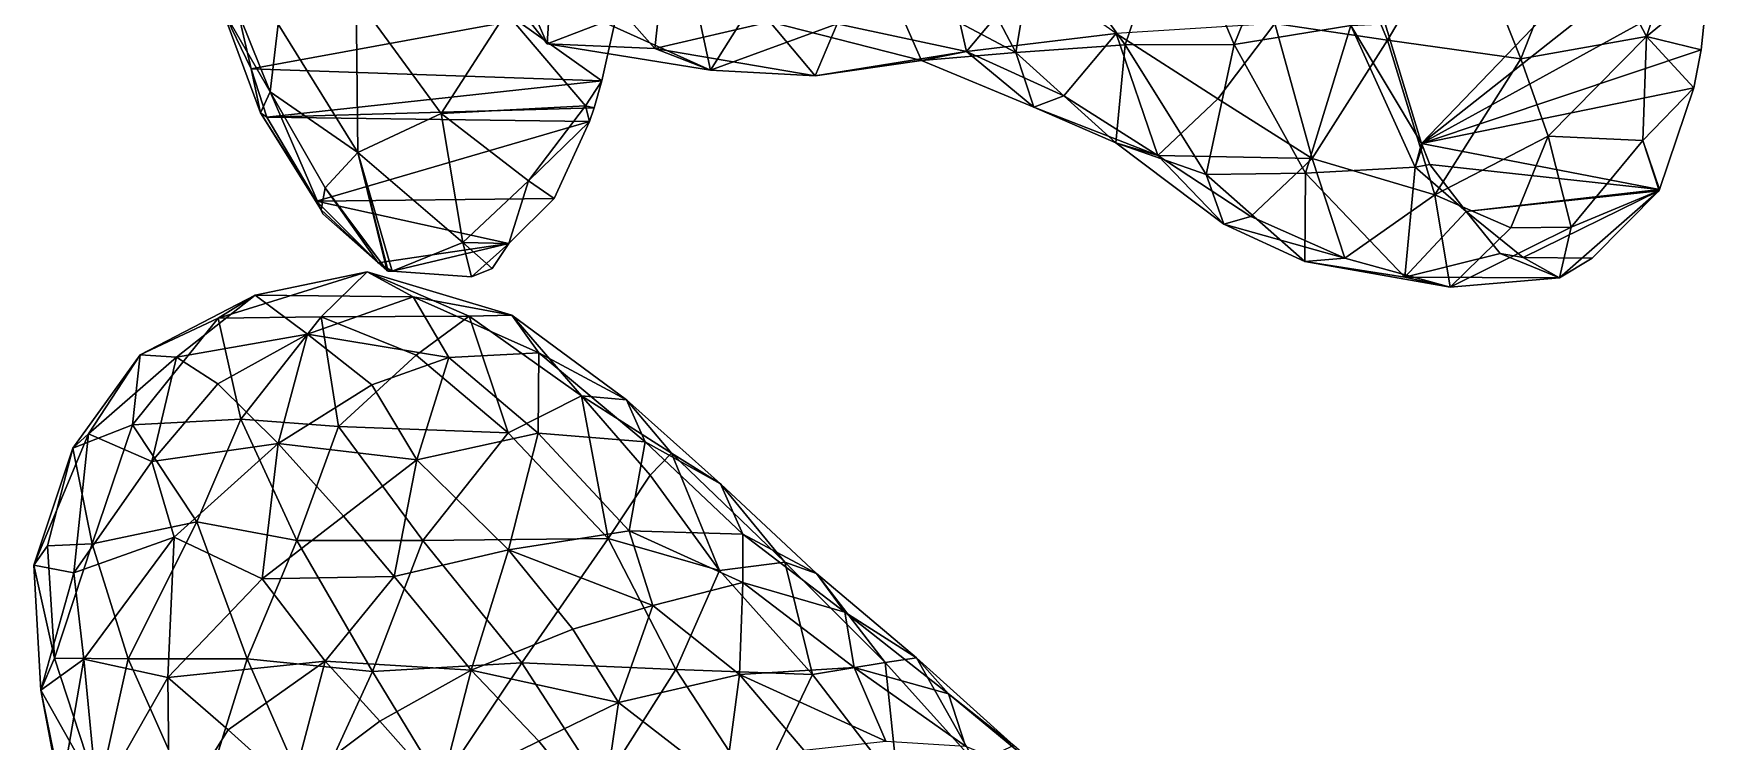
# Model space of a CAD drawing. Extents: x 373697 to 374058, y 6959904 to 6960301.
# Drawn here: x 373983 to 374044.2, y 6959988.3 to 6960013.9 of the extents above; entities that cross this region are included whole.
import ezdxf

# ---------------------------------------------------------------- set-up
doc = ezdxf.new("R2010")
doc.units = 0
doc.layers.add('Bht_Fk', color=7, linetype='CONTINUOUS')

msp = doc.modelspace()

# ---------------------------------------------------------------- linework, layer by layer
at = {"layer": 'Bht_Fk'}
for points in [[(374033.352, 6960009.966, 231.517), (374032.032, 6960014.307, 231.517), (374044.154, 6960021.195, 231.517)], [(374044.005, 6960018.376, 231.517), (374033.352, 6960009.966, 231.517), (374044.154, 6960021.195, 231.517)], [(374022.595, 6960013.544, 224.893), (374019.405, 6960017.979, 224.116), (374024.357, 6960018.726, 227.173)], [(374026.553, 6960013.555, 227.717), (374022.595, 6960013.544, 224.893), (374024.357, 6960018.726, 227.173)], [(374024.357, 6960018.726, 227.173), (374028.504, 6960018.388, 229.735), (374026.553, 6960013.555, 227.717)], [(374029.943, 6960018.9, 222.056), (374028.023, 6960014.317, 221.682), (374032.107, 6960013.716, 223.673)], [(374029.943, 6960018.9, 222.056), (374032.107, 6960013.716, 223.673), (374034.845, 6960018.305, 224.803)], [(374003.668, 6960014.37, 211.034), (374007.545, 6960012.619, 213.503), (374006.341, 6960018.19, 211.46)], [(374007.545, 6960012.619, 213.503), (374009.614, 6960015.915, 213.39), (374006.341, 6960018.19, 211.46)], [(374012.139, 6960014.3, 215.158), (374016.837, 6960013.301, 217.883), (374015.73, 6960018.124, 215.975)], [(374016.837, 6960013.301, 217.883), (374019.195, 6960016.122, 217.909), (374015.73, 6960018.124, 215.975)], [(374026.553, 6960013.555, 227.717), (374028.504, 6960018.388, 229.735), (374030.784, 6960014.249, 230.705)], [(374034.845, 6960018.305, 224.803), (374032.107, 6960013.716, 223.673), (374036.948, 6960013.028, 226.56)], [(374043.735, 6960015.681, 231.517), (374033.352, 6960009.966, 231.517), (374044.005, 6960018.376, 231.517)], [(374034.845, 6960018.305, 224.803), (374036.948, 6960013.028, 226.56), (374039.098, 6960018.481, 227.633)], [(374036.948, 6960013.028, 226.56), (374041.511, 6960013.841, 229.713), (374039.098, 6960018.481, 227.633)], [(374039.098, 6960018.481, 227.633), (374041.511, 6960013.841, 229.713), (374043.058, 6960018.435, 230.665)], [(374043.058, 6960018.435, 230.665), (374041.511, 6960013.841, 229.713), (374043.735, 6960015.681, 231.517)], [(374001.611, 6960013.574, 211.895), (373998.391, 6960017.698, 211.077), (374001.869, 6960017.548, 214.142)], [(374001.611, 6960013.574, 211.895), (373999.829, 6960017.667, 209.48), (373998.391, 6960017.698, 211.077)], [(374003.668, 6960014.37, 211.034), (373999.829, 6960017.667, 209.48), (374001.611, 6960013.574, 211.895)], [(374005.516, 6960013.403, 214.71), (374001.611, 6960013.574, 211.895), (374001.869, 6960017.548, 214.142)], [(374006.021, 6960017.958, 216.903), (374005.516, 6960013.403, 214.71), (374001.869, 6960017.548, 214.142)], [(374006.021, 6960017.958, 216.903), (374009.693, 6960014.378, 217.402), (374005.516, 6960013.403, 214.71)], [(374018.622, 6960013.259, 221.852), (374016.914, 6960016.506, 222.222), (374019.405, 6960017.979, 224.116)], [(374022.595, 6960013.544, 224.893), (374018.622, 6960013.259, 221.852), (374019.405, 6960017.979, 224.116)], [(374013.994, 6960015.736, 220.302), (374016.914, 6960016.506, 222.222), (374018.622, 6960013.259, 221.852)], [(374012.139, 6960014.3, 215.158), (374009.614, 6960015.915, 213.39), (374007.545, 6960012.619, 213.503)], [(374015.2, 6960012.974, 219.261), (374009.693, 6960014.378, 217.402), (374013.994, 6960015.736, 220.302)], [(374018.622, 6960013.259, 221.852), (374015.2, 6960012.974, 219.261), (374013.994, 6960015.736, 220.302)], [(374022.27, 6960013.947, 219.574), (374019.195, 6960016.122, 217.909), (374016.837, 6960013.301, 217.883)], [(374043.496, 6960013.364, 231.517), (374033.352, 6960009.966, 231.517), (374043.735, 6960015.681, 231.517)], [(374043.496, 6960013.364, 231.517), (374043.735, 6960015.681, 231.517), (374041.511, 6960013.841, 229.713)], [(373991.559, 6960011.837, 229.602), (373990.106, 6960015.447, 228.961), (373989.796, 6960014.897, 230.303)], [(373989.796, 6960014.897, 230.303), (373990.278, 6960015.238, 231.517), (373990.873, 6960012.669, 231.517)], [(373991.559, 6960011.837, 229.602), (373991.854, 6960014.287, 228.635), (373990.106, 6960015.447, 228.961)], [(374004.233, 6960015.117, 231.517), (373990.873, 6960012.669, 231.517), (373990.278, 6960015.238, 231.517)], [(373990.873, 6960012.669, 231.517), (374004.233, 6960015.117, 231.517), (374003.594, 6960012.231, 231.517)], [(373994.743, 6960009.642, 229.714), (373994.68, 6960015.273, 228.575), (373991.854, 6960014.287, 228.635)], [(373994.743, 6960009.642, 229.714), (373997.763, 6960011.057, 229.766), (373994.68, 6960015.273, 228.575)], [(373997.763, 6960011.057, 229.766), (374000.125, 6960014.704, 229.955), (373994.68, 6960015.273, 228.575)], [(374004.233, 6960015.117, 231.517), (374000.125, 6960014.704, 229.955), (374003.594, 6960012.231, 231.517)], [(373989.796, 6960014.897, 230.303), (373990.873, 6960012.669, 231.517), (373991.204, 6960011.077, 230.852)], [(373991.204, 6960011.077, 230.852), (373991.559, 6960011.837, 229.602), (373989.796, 6960014.897, 230.303)], [(374000.125, 6960014.704, 229.955), (373997.763, 6960011.057, 229.766), (374002.999, 6960011.335, 231.363)], [(374003.594, 6960012.231, 231.517), (374000.125, 6960014.704, 229.955), (374002.999, 6960011.335, 231.363)], [(374007.545, 6960012.619, 213.503), (374003.668, 6960014.37, 211.034), (374001.611, 6960013.574, 211.895)], [(374009.693, 6960014.378, 217.402), (374011.341, 6960012.412, 216.339), (374005.516, 6960013.403, 214.71)], [(374009.693, 6960014.378, 217.402), (374015.2, 6960012.974, 219.261), (374011.341, 6960012.412, 216.339)], [(373991.559, 6960011.837, 229.602), (373994.743, 6960009.642, 229.714), (373991.854, 6960014.287, 228.635)], [(374011.341, 6960012.412, 216.339), (374012.139, 6960014.3, 215.158), (374007.545, 6960012.619, 213.503)], [(374016.837, 6960013.301, 217.883), (374012.139, 6960014.3, 215.158), (374011.341, 6960012.412, 216.339)], [(374022.27, 6960013.947, 219.574), (374016.837, 6960013.301, 217.883), (374020.363, 6960011.693, 219.797)], [(374022.27, 6960013.947, 219.574), (374020.363, 6960011.693, 219.797), (374023.782, 6960009.528, 221.566)], [(374022.27, 6960013.947, 219.574), (374025.952, 6960011.578, 221.378), (374028.023, 6960014.317, 221.682)], [(374025.952, 6960011.578, 221.378), (374022.27, 6960013.947, 219.574), (374023.782, 6960009.528, 221.566)], [(374028.023, 6960014.317, 221.682), (374025.952, 6960011.578, 221.378), (374029.377, 6960009.422, 223.164)], [(374030.784, 6960014.249, 230.705), (374029.131, 6960008.888, 228.432), (374026.553, 6960013.555, 227.717)], [(374028.023, 6960014.317, 221.682), (374029.377, 6960009.422, 223.164), (374032.107, 6960013.716, 223.673)], [(374033.117, 6960009.101, 231.198), (374029.131, 6960008.888, 228.432), (374030.784, 6960014.249, 230.705)], [(374032.107, 6960013.716, 223.673), (374029.377, 6960009.422, 223.164), (374033.836, 6960008.103, 225.603)], [(374033.352, 6960009.966, 231.517), (374030.784, 6960014.249, 230.705), (374032.032, 6960014.307, 231.517)], [(374033.117, 6960009.101, 231.198), (374030.784, 6960014.249, 230.705), (374033.352, 6960009.966, 231.517)], [(374032.107, 6960013.716, 223.673), (374033.836, 6960008.103, 225.603), (374036.948, 6960013.028, 226.56)], [(374037.949, 6960010.231, 227.613), (374041.511, 6960013.841, 229.713), (374036.948, 6960013.028, 226.56)], [(374037.949, 6960010.231, 227.613), (374041.384, 6960010.067, 230.241), (374041.511, 6960013.841, 229.713)], [(374043.228, 6960011.984, 231.517), (374041.511, 6960013.841, 229.713), (374041.384, 6960010.067, 230.241)], [(374041.511, 6960013.841, 229.713), (374043.228, 6960011.984, 231.517), (374043.496, 6960013.364, 231.517)], [(374005.516, 6960013.403, 214.71), (374007.545, 6960012.619, 213.503), (374001.611, 6960013.574, 211.895)], [(374011.341, 6960012.412, 216.339), (374007.545, 6960012.619, 213.503), (374005.516, 6960013.403, 214.71)], [(374015.2, 6960012.974, 219.261), (374016.837, 6960013.301, 217.883), (374011.341, 6960012.412, 216.339)], [(374019.271, 6960011.282, 220.282), (374016.837, 6960013.301, 217.883), (374015.2, 6960012.974, 219.261)], [(374019.271, 6960011.282, 220.282), (374015.2, 6960012.974, 219.261), (374018.622, 6960013.259, 221.852)], [(374016.837, 6960013.301, 217.883), (374019.271, 6960011.282, 220.282), (374020.363, 6960011.693, 219.797)], [(374022.248, 6960009.983, 222.875), (374018.622, 6960013.259, 221.852), (374022.595, 6960013.544, 224.893)], [(374022.248, 6960009.983, 222.875), (374019.271, 6960011.282, 220.282), (374018.622, 6960013.259, 221.852)], [(374025.53, 6960008.844, 225.43), (374022.248, 6960009.983, 222.875), (374022.595, 6960013.544, 224.893)], [(374025.53, 6960008.844, 225.43), (374022.595, 6960013.544, 224.893), (374026.553, 6960013.555, 227.717)], [(374029.131, 6960008.888, 228.432), (374025.53, 6960008.844, 225.43), (374026.553, 6960013.555, 227.717)], [(374043.228, 6960011.984, 231.517), (374033.352, 6960009.966, 231.517), (374043.496, 6960013.364, 231.517)], [(374003.594, 6960012.231, 231.517), (373991.445, 6960010.922, 231.517), (373990.873, 6960012.669, 231.517)], [(373990.873, 6960012.669, 231.517), (373991.445, 6960010.922, 231.517), (373991.204, 6960011.077, 230.852)], [(374033.836, 6960008.103, 225.603), (374037.949, 6960010.231, 227.613), (374036.948, 6960013.028, 226.56)], [(373991.445, 6960010.922, 231.517), (374003.594, 6960012.231, 231.517), (374003.319, 6960011.254, 231.517)], [(374003.594, 6960012.231, 231.517), (374002.999, 6960011.335, 231.363), (374003.319, 6960011.254, 231.517)], [(374043.228, 6960011.984, 231.517), (374041.988, 6960008.295, 231.517), (374033.352, 6960009.966, 231.517)], [(374041.384, 6960010.067, 230.241), (374041.988, 6960008.295, 231.517), (374043.228, 6960011.984, 231.517)], [(373991.204, 6960011.077, 230.852), (373993.408, 6960007.551, 231.39), (373991.559, 6960011.837, 229.602)], [(373993.408, 6960007.551, 231.39), (373993.559, 6960008.349, 230.46), (373991.559, 6960011.837, 229.602)], [(373994.743, 6960009.642, 229.714), (373991.559, 6960011.837, 229.602), (373993.559, 6960008.349, 230.46)], [(374000.936, 6960008.611, 231.062), (374002.999, 6960011.335, 231.363), (373997.763, 6960011.057, 229.766)], [(374003.15, 6960010.76, 231.517), (374002.999, 6960011.335, 231.363), (374000.936, 6960008.611, 231.062)], [(374002.999, 6960011.335, 231.363), (374003.15, 6960010.76, 231.517), (374003.319, 6960011.254, 231.517)], [(374023.782, 6960009.528, 221.566), (374020.363, 6960011.693, 219.797), (374019.271, 6960011.282, 220.282)], [(374023.782, 6960009.528, 221.566), (374019.271, 6960011.282, 220.282), (374022.248, 6960009.983, 222.875)], [(374025.952, 6960011.578, 221.378), (374023.782, 6960009.528, 221.566), (374029.377, 6960009.422, 223.164)], [(373991.204, 6960011.077, 230.852), (373991.445, 6960010.922, 231.517), (373993.244, 6960007.877, 231.517)], [(373993.244, 6960007.877, 231.517), (373993.408, 6960007.551, 231.39), (373991.204, 6960011.077, 230.852)], [(373991.445, 6960010.922, 231.517), (374003.319, 6960011.254, 231.517), (374003.15, 6960010.76, 231.517)], [(374003.15, 6960010.76, 231.517), (373993.244, 6960007.877, 231.517), (373991.445, 6960010.922, 231.517)], [(373993.244, 6960007.877, 231.517), (374003.15, 6960010.76, 231.517), (374001.867, 6960007.965, 231.517)], [(373998.554, 6960006.367, 231.027), (373997.763, 6960011.057, 229.766), (373994.743, 6960009.642, 229.714)], [(374000.936, 6960008.611, 231.062), (373997.763, 6960011.057, 229.766), (373998.554, 6960006.367, 231.027)], [(374003.15, 6960010.76, 231.517), (374000.936, 6960008.611, 231.062), (374001.867, 6960007.965, 231.517)], [(374036.594, 6960006.904, 227.575), (374037.949, 6960010.231, 227.613), (374033.836, 6960008.103, 225.603)], [(374036.594, 6960006.904, 227.575), (374038.783, 6960006.93, 229.141), (374037.949, 6960010.231, 227.613)], [(374038.783, 6960006.93, 229.141), (374041.384, 6960010.067, 230.241), (374037.949, 6960010.231, 227.613)], [(374041.968, 6960008.252, 231.51), (374041.384, 6960010.067, 230.241), (374038.783, 6960006.93, 229.141)], [(374041.988, 6960008.295, 231.517), (374041.384, 6960010.067, 230.241), (374041.968, 6960008.252, 231.51)], [(373994.743, 6960009.642, 229.714), (373993.559, 6960008.349, 230.46), (373995.81, 6960005.345, 231.517)], [(373994.743, 6960009.642, 229.714), (373995.81, 6960005.345, 231.517), (373995.846, 6960005.334, 231.517)], [(373995.986, 6960005.328, 231.517), (373994.743, 6960009.642, 229.714), (373995.846, 6960005.334, 231.517)], [(373995.986, 6960005.328, 231.517), (373998.554, 6960006.367, 231.027), (373994.743, 6960009.642, 229.714)], [(374026.17, 6960007.032, 223.838), (374022.248, 6960009.983, 222.875), (374025.53, 6960008.844, 225.43)], [(374026.17, 6960007.032, 223.838), (374023.782, 6960009.528, 221.566), (374022.248, 6960009.983, 222.875)], [(374023.782, 6960009.528, 221.566), (374027.158, 6960007.31, 223.341), (374029.377, 6960009.422, 223.164)], [(374027.158, 6960007.31, 223.341), (374023.782, 6960009.528, 221.566), (374026.17, 6960007.032, 223.838)], [(374033.117, 6960009.101, 231.198), (374033.352, 6960009.966, 231.517), (374033.379, 6960009.878, 231.517)], [(374033.117, 6960009.101, 231.198), (374033.379, 6960009.878, 231.517), (374033.65, 6960009.206, 231.517)], [(374041.988, 6960008.295, 231.517), (374033.65, 6960009.206, 231.517), (374033.352, 6960009.966, 231.517)], [(374033.65, 6960009.206, 231.517), (374033.379, 6960009.878, 231.517), (374033.352, 6960009.966, 231.517)], [(374029.131, 6960008.888, 228.432), (374029.111, 6960005.679, 226.341), (374025.53, 6960008.844, 225.43)], [(374029.111, 6960005.679, 226.341), (374026.17, 6960007.032, 223.838), (374025.53, 6960008.844, 225.43)], [(374029.377, 6960009.422, 223.164), (374027.158, 6960007.31, 223.341), (374030.561, 6960005.798, 225.143)], [(374032.737, 6960005.118, 229.044), (374029.111, 6960005.679, 226.341), (374029.131, 6960008.888, 228.432)], [(374033.117, 6960009.101, 231.198), (374032.737, 6960005.118, 229.044), (374029.131, 6960008.888, 228.432)], [(374033.836, 6960008.103, 225.603), (374029.377, 6960009.422, 223.164), (374030.561, 6960005.798, 225.143)], [(374032.737, 6960005.118, 229.044), (374033.117, 6960009.101, 231.198), (374034.964, 6960007.493, 231.517)], [(374033.117, 6960009.101, 231.198), (374033.65, 6960009.206, 231.517), (374034.964, 6960007.493, 231.517)], [(374033.65, 6960009.206, 231.517), (374041.988, 6960008.295, 231.517), (374034.964, 6960007.493, 231.517)], [(373993.559, 6960008.349, 230.46), (373993.408, 6960007.551, 231.39), (373995.474, 6960005.636, 231.517)], [(373995.81, 6960005.345, 231.517), (373993.559, 6960008.349, 230.46), (373995.474, 6960005.636, 231.517)], [(374000.936, 6960008.611, 231.062), (373998.554, 6960006.367, 231.027), (374000.222, 6960006.334, 231.517)], [(374000.936, 6960008.611, 231.062), (374000.222, 6960006.334, 231.517), (374001.867, 6960007.965, 231.517)], [(374041.988, 6960008.295, 231.517), (374041.965, 6960008.246, 231.517), (374034.964, 6960007.493, 231.517)], [(374041.965, 6960008.246, 231.517), (374037.03, 6960005.83, 231.517), (374034.964, 6960007.493, 231.517)], [(374041.965, 6960008.246, 231.517), (374039.543, 6960005.802, 231.517), (374037.03, 6960005.83, 231.517)], [(374039.543, 6960005.802, 231.517), (374041.968, 6960008.252, 231.51), (374038.36, 6960005.085, 230.66)], [(374038.783, 6960006.93, 229.141), (374038.36, 6960005.085, 230.66), (374041.968, 6960008.252, 231.51)], [(374039.543, 6960005.802, 231.517), (374041.965, 6960008.246, 231.517), (374041.968, 6960008.252, 231.51)], [(374041.974, 6960008.257, 231.517), (374041.965, 6960008.246, 231.517), (374041.988, 6960008.295, 231.517)], [(374041.974, 6960008.257, 231.517), (374041.968, 6960008.252, 231.51), (374041.965, 6960008.246, 231.517)], [(374041.974, 6960008.257, 231.517), (374041.988, 6960008.295, 231.517), (374041.968, 6960008.252, 231.51)], [(374000.222, 6960006.334, 231.517), (373993.244, 6960007.877, 231.517), (374001.867, 6960007.965, 231.517)], [(373995.474, 6960005.636, 231.517), (373993.476, 6960007.41, 231.517), (373993.244, 6960007.877, 231.517)], [(374000.222, 6960006.334, 231.517), (373995.474, 6960005.636, 231.517), (373993.244, 6960007.877, 231.517)], [(373993.476, 6960007.41, 231.517), (373993.408, 6960007.551, 231.39), (373993.244, 6960007.877, 231.517)], [(374034.392, 6960004.756, 227.683), (374033.836, 6960008.103, 225.603), (374030.561, 6960005.798, 225.143)], [(374033.836, 6960008.103, 225.603), (374034.392, 6960004.756, 227.683), (374036.594, 6960006.904, 227.575)], [(373995.474, 6960005.636, 231.517), (373993.408, 6960007.551, 231.39), (373993.476, 6960007.41, 231.517)], [(374027.158, 6960007.31, 223.341), (374026.17, 6960007.032, 223.838), (374030.561, 6960005.798, 225.143)], [(374026.17, 6960007.032, 223.838), (374029.111, 6960005.679, 226.341), (374030.561, 6960005.798, 225.143)], [(374036.199, 6960005.977, 231.517), (374032.737, 6960005.118, 229.044), (374034.964, 6960007.493, 231.517)], [(374037.03, 6960005.83, 231.517), (374036.199, 6960005.977, 231.517), (374034.964, 6960007.493, 231.517)], [(374034.392, 6960004.756, 227.683), (374038.36, 6960005.085, 230.66), (374038.783, 6960006.93, 229.141)], [(374034.392, 6960004.756, 227.683), (374038.783, 6960006.93, 229.141), (374036.594, 6960006.904, 227.575)], [(374000.222, 6960006.334, 231.517), (373995.986, 6960005.328, 231.517), (373995.474, 6960005.636, 231.517)], [(373998.554, 6960006.367, 231.027), (373995.986, 6960005.328, 231.517), (373998.866, 6960005.121, 231.517)], [(374000.222, 6960006.334, 231.517), (373998.866, 6960005.121, 231.517), (373995.986, 6960005.328, 231.517)], [(373998.554, 6960006.367, 231.027), (373998.866, 6960005.121, 231.517), (373999.615, 6960005.424, 231.517)], [(374000.222, 6960006.334, 231.517), (373998.554, 6960006.367, 231.027), (373999.615, 6960005.424, 231.517)], [(373998.866, 6960005.121, 231.517), (374000.222, 6960006.334, 231.517), (373999.615, 6960005.424, 231.517)], [(374029.111, 6960005.679, 226.341), (374034.392, 6960004.756, 227.683), (374030.561, 6960005.798, 225.143)], [(374038.36, 6960005.085, 230.66), (374032.737, 6960005.118, 229.044), (374036.199, 6960005.977, 231.517)], [(374037.03, 6960005.83, 231.517), (374038.36, 6960005.085, 230.66), (374036.199, 6960005.977, 231.517)], [(374038.36, 6960005.085, 230.66), (374037.03, 6960005.83, 231.517), (374039.543, 6960005.802, 231.517)], [(373995.086, 6960005.311, 199.635), (373989.678, 6960003.628, 197.992), (373991.016, 6960004.462, 196.638)], [(373995.086, 6960005.311, 199.635), (373993.413, 6960003.673, 200.643), (373989.678, 6960003.628, 197.992)], [(373996.756, 6960004.396, 198.271), (373995.086, 6960005.311, 199.635), (373991.016, 6960004.462, 196.638)], [(373995.086, 6960005.311, 199.635), (373998.779, 6960003.7, 202.172), (373993.413, 6960003.673, 200.643)], [(374000.333, 6960003.739, 201.033), (373998.779, 6960003.7, 202.172), (373995.086, 6960005.311, 199.635)], [(373996.756, 6960004.396, 198.271), (374000.333, 6960003.739, 201.033), (373995.086, 6960005.311, 199.635)], [(373995.986, 6960005.328, 231.517), (373995.81, 6960005.345, 231.517), (373995.474, 6960005.636, 231.517)], [(373995.986, 6960005.328, 231.517), (373995.846, 6960005.334, 231.517), (373995.81, 6960005.345, 231.517)], [(374032.737, 6960005.118, 229.044), (374034.392, 6960004.756, 227.683), (374029.111, 6960005.679, 226.341)], [(374032.737, 6960005.118, 229.044), (374038.36, 6960005.085, 230.66), (374034.392, 6960004.756, 227.683)], [(373989.678, 6960003.628, 197.992), (373986.839, 6960002.3, 195.52), (373991.016, 6960004.462, 196.638)], [(373986.839, 6960002.3, 195.52), (373988.159, 6960002.212, 194.541), (373991.016, 6960004.462, 196.638)], [(373988.159, 6960002.212, 194.541), (373992.913, 6960003.047, 195.679), (373991.016, 6960004.462, 196.638)], [(373992.913, 6960003.047, 195.679), (373996.756, 6960004.396, 198.271), (373991.016, 6960004.462, 196.638)], [(373992.913, 6960003.047, 195.679), (373998.041, 6960002.196, 197.348), (373996.756, 6960004.396, 198.271)], [(374000.333, 6960003.739, 201.033), (373996.756, 6960004.396, 198.271), (374001.315, 6960002.366, 199.669)], [(373996.756, 6960004.396, 198.271), (373998.041, 6960002.196, 197.348), (374001.315, 6960002.366, 199.669)], [(373986.565, 6959999.753, 197.104), (373989.678, 6960003.628, 197.992), (373990.5, 6959999.966, 200.105)], [(373986.839, 6960002.3, 195.52), (373989.678, 6960003.628, 197.992), (373986.565, 6959999.753, 197.104)], [(373990.5, 6959999.966, 200.105), (373989.678, 6960003.628, 197.992), (373993.413, 6960003.673, 200.643)], [(373994.036, 6959999.694, 202.043), (373990.5, 6959999.966, 200.105), (373993.413, 6960003.673, 200.643)], [(373998.779, 6960003.7, 202.172), (373996.856, 6960002.286, 202.648), (373993.413, 6960003.673, 200.643)], [(373996.856, 6960002.286, 202.648), (373994.036, 6959999.694, 202.043), (373993.413, 6960003.673, 200.643)], [(374000.201, 6959999.466, 204.236), (373996.856, 6960002.286, 202.648), (373998.779, 6960003.7, 202.172)], [(374000.333, 6960003.739, 201.033), (374002.861, 6960000.806, 203.856), (373998.779, 6960003.7, 202.172)], [(374002.861, 6960000.806, 203.856), (374000.201, 6959999.466, 204.236), (373998.779, 6960003.7, 202.172)], [(374004.496, 6960000.67, 202.35), (374000.333, 6960003.739, 201.033), (374001.315, 6960002.366, 199.669)], [(374000.333, 6960003.739, 201.033), (374004.496, 6960000.67, 202.35), (374002.861, 6960000.806, 203.856)], [(373988.159, 6960002.212, 194.541), (373989.664, 6960001.245, 193.988), (373992.913, 6960003.047, 195.679)], [(373989.664, 6960001.245, 193.988), (373991.855, 6959999.085, 193.629), (373992.913, 6960003.047, 195.679)], [(373991.855, 6959999.085, 193.629), (373995.255, 6960001.207, 195.578), (373992.913, 6960003.047, 195.679)], [(373992.913, 6960003.047, 195.679), (373995.255, 6960001.207, 195.578), (373998.041, 6960002.196, 197.348)], [(373984.399, 6959998.916, 194.732), (373986.839, 6960002.3, 195.52), (373986.565, 6959999.753, 197.104)], [(373984.399, 6959998.916, 194.732), (373984.968, 6959999.432, 193.329), (373986.839, 6960002.3, 195.52)], [(373984.968, 6959999.432, 193.329), (373988.159, 6960002.212, 194.541), (373986.839, 6960002.3, 195.52)], [(373984.968, 6959999.432, 193.329), (373987.268, 6959998.431, 192.556), (373988.159, 6960002.212, 194.541)], [(373987.268, 6959998.431, 192.556), (373989.664, 6960001.245, 193.988), (373988.159, 6960002.212, 194.541)], [(373996.856, 6960002.286, 202.648), (374000.201, 6959999.466, 204.236), (373994.036, 6959999.694, 202.043)], [(373998.041, 6960002.196, 197.348), (373995.255, 6960001.207, 195.578), (373996.881, 6959998.491, 195.267)], [(374001.285, 6959999.455, 197.886), (373998.041, 6960002.196, 197.348), (373996.881, 6959998.491, 195.267)], [(373998.041, 6960002.196, 197.348), (374001.285, 6959999.455, 197.886), (374001.315, 6960002.366, 199.669)], [(374001.315, 6960002.366, 199.669), (374001.285, 6959999.455, 197.886), (374005.176, 6959999.145, 200.721)], [(374005.176, 6959999.145, 200.721), (374004.496, 6960000.67, 202.35), (374001.315, 6960002.366, 199.669)], [(373987.268, 6959998.431, 192.556), (373991.855, 6959999.085, 193.629), (373989.664, 6960001.245, 193.988)], [(373995.255, 6960001.207, 195.578), (373991.855, 6959999.085, 193.629), (373996.881, 6959998.491, 195.267)], [(374003.832, 6959995.634, 205.541), (374000.201, 6959999.466, 204.236), (374002.861, 6960000.806, 203.856)], [(374005.357, 6959997.935, 205.052), (374003.832, 6959995.634, 205.541), (374002.861, 6960000.806, 203.856)], [(374006.13, 6959998.727, 204.135), (374005.357, 6959997.935, 205.052), (374002.861, 6960000.806, 203.856)], [(374004.496, 6960000.67, 202.35), (374006.13, 6959998.727, 204.135), (374002.861, 6960000.806, 203.856)], [(374004.496, 6960000.67, 202.35), (374005.176, 6959999.145, 200.721), (374007.907, 6959997.62, 203.124)], [(374007.907, 6959997.62, 203.124), (374006.13, 6959998.727, 204.135), (374004.496, 6960000.67, 202.35)], [(373985.1, 6959995.442, 196.215), (373984.399, 6959998.916, 194.732), (373986.565, 6959999.753, 197.104)], [(373986.565, 6959999.753, 197.104), (373988.897, 6959996.235, 199.219), (373985.1, 6959995.442, 196.215)], [(373986.565, 6959999.753, 197.104), (373990.5, 6959999.966, 200.105), (373988.897, 6959996.235, 199.219)], [(373992.529, 6959995.565, 201.388), (373988.897, 6959996.235, 199.219), (373990.5, 6959999.966, 200.105)], [(373994.036, 6959999.694, 202.043), (373992.529, 6959995.565, 201.388), (373990.5, 6959999.966, 200.105)], [(373997.096, 6959995.56, 203.474), (373992.529, 6959995.565, 201.388), (373994.036, 6959999.694, 202.043)], [(374000.201, 6959999.466, 204.236), (373997.096, 6959995.56, 203.474), (373994.036, 6959999.694, 202.043)], [(373982.978, 6959994.663, 192.697), (373984.968, 6959999.432, 193.329), (373984.399, 6959998.916, 194.732)], [(373982.978, 6959994.663, 192.697), (373984.438, 6959994.384, 191.468), (373984.968, 6959999.432, 193.329)], [(373984.968, 6959999.432, 193.329), (373984.438, 6959994.384, 191.468), (373987.268, 6959998.431, 192.556)], [(373987.268, 6959998.431, 192.556), (373988.079, 6959995.683, 191.741), (373991.855, 6959999.085, 193.629)], [(373988.079, 6959995.683, 191.741), (373991.267, 6959994.167, 191.921), (373991.855, 6959999.085, 193.629)], [(373991.267, 6959994.167, 191.921), (373994.218, 6959996.448, 193.53), (373991.855, 6959999.085, 193.629)], [(373991.855, 6959999.085, 193.629), (373994.218, 6959996.448, 193.53), (373996.881, 6959998.491, 195.267)], [(374001.285, 6959999.455, 197.886), (373996.881, 6959998.491, 195.267), (374000.208, 6959995.222, 195.658)], [(374000.201, 6959999.466, 204.236), (374003.832, 6959995.634, 205.541), (373997.096, 6959995.56, 203.474)], [(374004.589, 6959995.91, 198.311), (374001.285, 6959999.455, 197.886), (374000.208, 6959995.222, 195.658)], [(374004.589, 6959995.91, 198.311), (374005.176, 6959999.145, 200.721), (374001.285, 6959999.455, 197.886)], [(374008.709, 6959995.795, 201.485), (374005.176, 6959999.145, 200.721), (374004.589, 6959995.91, 198.311)], [(374007.907, 6959997.62, 203.124), (374005.176, 6959999.145, 200.721), (374008.709, 6959995.795, 201.485)], [(373983.48, 6959995.365, 194.374), (373982.978, 6959994.663, 192.697), (373984.399, 6959998.916, 194.732)], [(373983.48, 6959995.365, 194.374), (373984.399, 6959998.916, 194.732), (373985.1, 6959995.442, 196.215)], [(373984.438, 6959994.384, 191.468), (373988.079, 6959995.683, 191.741), (373987.268, 6959998.431, 192.556)], [(373994.218, 6959996.448, 193.53), (373996.061, 6959994.26, 193.506), (373996.881, 6959998.491, 195.267)], [(374000.208, 6959995.222, 195.658), (373996.881, 6959998.491, 195.267), (373996.061, 6959994.26, 193.506)], [(374007.863, 6959994.479, 206.115), (374005.357, 6959997.935, 205.052), (374006.13, 6959998.727, 204.135)], [(374010.238, 6959994.778, 205.336), (374006.13, 6959998.727, 204.135), (374007.907, 6959997.62, 203.124)], [(374010.238, 6959994.778, 205.336), (374007.863, 6959994.479, 206.115), (374006.13, 6959998.727, 204.135)], [(374003.832, 6959995.634, 205.541), (374005.357, 6959997.935, 205.052), (374007.863, 6959994.479, 206.115)], [(374011.383, 6959994.367, 203.98), (374007.907, 6959997.62, 203.124), (374008.709, 6959995.795, 201.485)], [(374011.383, 6959994.367, 203.98), (374010.238, 6959994.778, 205.336), (374007.907, 6959997.62, 203.124)], [(373985.1, 6959995.442, 196.215), (373988.897, 6959996.235, 199.219), (373986.411, 6959991.267, 196.86)], [(373986.411, 6959991.267, 196.86), (373988.897, 6959996.235, 199.219), (373990.731, 6959991.27, 199.894)], [(373990.731, 6959991.27, 199.894), (373988.897, 6959996.235, 199.219), (373992.529, 6959995.565, 201.388)], [(373991.267, 6959994.167, 191.921), (373996.061, 6959994.26, 193.506), (373994.218, 6959996.448, 193.53)], [(373983.734, 6959991.299, 194.139), (373982.978, 6959994.663, 192.697), (373983.48, 6959995.365, 194.374)], [(373983.734, 6959991.299, 194.139), (373983.48, 6959995.365, 194.374), (373985.1, 6959995.442, 196.215)], [(373983.734, 6959991.299, 194.139), (373985.1, 6959995.442, 196.215), (373986.411, 6959991.267, 196.86)], [(373984.438, 6959994.384, 191.468), (373984.8, 6959991.258, 190.796), (373988.079, 6959995.683, 191.741)], [(373984.8, 6959991.258, 190.796), (373987.848, 6959990.587, 190.316), (373988.079, 6959995.683, 191.741)], [(373987.848, 6959990.587, 190.316), (373991.267, 6959994.167, 191.921), (373988.079, 6959995.683, 191.741)], [(373990.731, 6959991.27, 199.894), (373992.529, 6959995.565, 201.388), (373995.269, 6959990.807, 202.286)], [(373997.096, 6959995.56, 203.474), (373995.269, 6959990.807, 202.286), (373992.529, 6959995.565, 201.388)], [(374000.691, 6959991.119, 204.72), (373995.269, 6959990.807, 202.286), (373997.096, 6959995.56, 203.474)], [(374003.832, 6959995.634, 205.541), (374000.691, 6959991.119, 204.72), (373997.096, 6959995.56, 203.474)], [(374005.445, 6959993.2, 197.511), (374004.589, 6959995.91, 198.311), (374000.208, 6959995.222, 195.658)], [(374003.832, 6959995.634, 205.541), (374006.282, 6959990.883, 206.456), (374000.691, 6959991.119, 204.72)], [(374007.863, 6959994.479, 206.115), (374006.282, 6959990.883, 206.456), (374003.832, 6959995.634, 205.541)], [(374008.709, 6959995.795, 201.485), (374004.589, 6959995.91, 198.311), (374008.717, 6959994.043, 200.056)], [(374005.445, 6959993.2, 197.511), (374008.717, 6959994.043, 200.056), (374004.589, 6959995.91, 198.311)], [(374012.42, 6959992.966, 202.601), (374011.383, 6959994.367, 203.98), (374008.709, 6959995.795, 201.485)], [(374008.717, 6959994.043, 200.056), (374012.42, 6959992.966, 202.601), (374008.709, 6959995.795, 201.485)], [(373996.061, 6959994.26, 193.506), (373998.854, 6959990.864, 193.359), (374000.208, 6959995.222, 195.658)], [(373998.854, 6959990.864, 193.359), (374002.539, 6959992.341, 195.622), (374000.208, 6959995.222, 195.658)], [(374002.539, 6959992.341, 195.622), (374005.445, 6959993.2, 197.511), (374000.208, 6959995.222, 195.658)], [(374010.238, 6959994.778, 205.336), (374011.24, 6959990.699, 207.136), (374007.863, 6959994.479, 206.115)], [(374013.882, 6959991.132, 206.508), (374011.24, 6959990.699, 207.136), (374010.238, 6959994.778, 205.336)], [(374011.383, 6959994.367, 203.98), (374013.882, 6959991.132, 206.508), (374010.238, 6959994.778, 205.336)], [(373983.239, 6959990.137, 192.269), (373982.978, 6959994.663, 192.697), (373983.734, 6959991.299, 194.139)], [(373983.239, 6959990.137, 192.269), (373984.438, 6959994.384, 191.468), (373982.978, 6959994.663, 192.697)], [(373984.8, 6959991.258, 190.796), (373984.438, 6959994.384, 191.468), (373983.239, 6959990.137, 192.269)], [(373993.557, 6959991.187, 191.598), (373991.267, 6959994.167, 191.921), (373987.848, 6959990.587, 190.316)], [(373991.267, 6959994.167, 191.921), (373993.557, 6959991.187, 191.598), (373996.061, 6959994.26, 193.506)], [(373996.061, 6959994.26, 193.506), (373993.557, 6959991.187, 191.598), (373998.854, 6959990.864, 193.359)], [(374011.24, 6959990.699, 207.136), (374006.282, 6959990.883, 206.456), (374007.863, 6959994.479, 206.115)], [(374015.02, 6959991.312, 205.03), (374011.383, 6959994.367, 203.98), (374012.42, 6959992.966, 202.601)], [(374013.882, 6959991.132, 206.508), (374011.383, 6959994.367, 203.98), (374015.02, 6959991.312, 205.03)], [(374008.717, 6959994.043, 200.056), (374005.445, 6959993.2, 197.511), (374008.597, 6959990.697, 197.984)], [(374008.597, 6959990.697, 197.984), (374012.76, 6959990.95, 200.919), (374008.717, 6959994.043, 200.056)], [(374012.42, 6959992.966, 202.601), (374008.717, 6959994.043, 200.056), (374012.76, 6959990.95, 200.919)], [(374004.203, 6959989.692, 195.215), (374005.445, 6959993.2, 197.511), (374002.539, 6959992.341, 195.622)], [(374008.597, 6959990.697, 197.984), (374005.445, 6959993.2, 197.511), (374004.203, 6959989.692, 195.215)], [(374016.181, 6959989.997, 203.605), (374015.02, 6959991.312, 205.03), (374012.42, 6959992.966, 202.601)], [(374012.76, 6959990.95, 200.919), (374016.181, 6959989.997, 203.605), (374012.42, 6959992.966, 202.601)], [(374004.203, 6959989.692, 195.215), (374002.539, 6959992.341, 195.622), (373998.854, 6959990.864, 193.359)], [(373983.239, 6959990.137, 192.269), (373983.734, 6959991.299, 194.139), (373985.328, 6959986.417, 194.697)], [(373983.951, 6959986.353, 191.002), (373984.8, 6959991.258, 190.796), (373983.239, 6959990.137, 192.269)], [(373985.328, 6959986.417, 194.697), (373983.734, 6959991.299, 194.139), (373986.411, 6959991.267, 196.86)], [(373985.298, 6959986.102, 189.606), (373984.8, 6959991.258, 190.796), (373983.951, 6959986.353, 191.002)], [(373985.298, 6959986.102, 189.606), (373987.848, 6959990.587, 190.316), (373984.8, 6959991.258, 190.796)], [(373988.947, 6959985.566, 197.693), (373985.328, 6959986.417, 194.697), (373986.411, 6959991.267, 196.86)], [(373990.731, 6959991.27, 199.894), (373988.947, 6959985.566, 197.693), (373986.411, 6959991.267, 196.86)], [(373987.848, 6959990.587, 190.316), (373990.038, 6959988.696, 189.942), (373993.557, 6959991.187, 191.598)], [(373993.051, 6959985.963, 200.427), (373988.947, 6959985.566, 197.693), (373990.731, 6959991.27, 199.894)], [(373990.038, 6959988.696, 189.942), (373992.349, 6959986.62, 189.634), (373993.557, 6959991.187, 191.598)], [(373995.269, 6959990.807, 202.286), (373993.051, 6959985.963, 200.427), (373990.731, 6959991.27, 199.894)], [(373992.349, 6959986.62, 189.634), (373995.535, 6959989.008, 191.378), (373993.557, 6959991.187, 191.598)], [(373995.535, 6959989.008, 191.378), (373998.854, 6959990.864, 193.359), (373993.557, 6959991.187, 191.598)], [(374000.691, 6959991.119, 204.72), (373997.757, 6959986.733, 203.007), (373995.269, 6959990.807, 202.286)], [(374003.599, 6959986.654, 205.518), (373997.757, 6959986.733, 203.007), (374000.691, 6959991.119, 204.72)], [(374006.282, 6959990.883, 206.456), (374003.599, 6959986.654, 205.518), (374000.691, 6959991.119, 204.72)], [(374014.357, 6959986.646, 208.132), (374011.24, 6959990.699, 207.136), (374013.882, 6959991.132, 206.508)], [(374017.174, 6959987.485, 207.669), (374013.882, 6959991.132, 206.508), (374015.02, 6959991.312, 205.03)], [(374017.174, 6959987.485, 207.669), (374014.357, 6959986.646, 208.132), (374013.882, 6959991.132, 206.508)], [(374015.02, 6959991.312, 205.03), (374016.181, 6959989.997, 203.605), (374018.548, 6959988.128, 206.313)], [(374018.548, 6959988.128, 206.313), (374017.174, 6959987.485, 207.669), (374015.02, 6959991.312, 205.03)], [(373987.848, 6959990.587, 190.316), (373985.298, 6959986.102, 189.606), (373987.906, 6959985.294, 188.798)], [(373987.848, 6959990.587, 190.316), (373987.906, 6959985.294, 188.798), (373990.038, 6959988.696, 189.942)], [(373997.757, 6959986.733, 203.007), (373993.051, 6959985.963, 200.427), (373995.269, 6959990.807, 202.286)], [(373998.854, 6959990.864, 193.359), (373995.535, 6959989.008, 191.378), (373997.74, 6959986.528, 191.143)], [(373997.74, 6959986.528, 191.143), (374001.313, 6959988.28, 193.269), (373998.854, 6959990.864, 193.359)], [(374001.313, 6959988.28, 193.269), (374004.203, 6959989.692, 195.215), (373998.854, 6959990.864, 193.359)], [(374006.282, 6959990.883, 206.456), (374009.202, 6959986.424, 207.269), (374003.599, 6959986.654, 205.518)], [(374008.597, 6959990.697, 197.984), (374004.203, 6959989.692, 195.215), (374008.062, 6959986.697, 195.686)], [(374011.24, 6959990.699, 207.136), (374009.202, 6959986.424, 207.269), (374006.282, 6959990.883, 206.456)], [(374010.934, 6959987.956, 197.835), (374008.597, 6959990.697, 197.984), (374008.062, 6959986.697, 195.686)], [(374013.901, 6959988.28, 199.898), (374012.76, 6959990.95, 200.919), (374008.597, 6959990.697, 197.984)], [(374010.934, 6959987.956, 197.835), (374013.901, 6959988.28, 199.898), (374008.597, 6959990.697, 197.984)], [(374009.202, 6959986.424, 207.269), (374011.24, 6959990.699, 207.136), (374014.357, 6959986.646, 208.132)], [(374016.8, 6959988.099, 202.034), (374016.181, 6959989.997, 203.605), (374012.76, 6959990.95, 200.919)], [(374013.901, 6959988.28, 199.898), (374016.8, 6959988.099, 202.034), (374012.76, 6959990.95, 200.919)], [(373984.026, 6959986.287, 192.597), (373983.239, 6959990.137, 192.269), (373985.328, 6959986.417, 194.697)], [(373983.951, 6959986.353, 191.002), (373983.239, 6959990.137, 192.269), (373984.026, 6959986.287, 192.597)], [(374018.548, 6959988.128, 206.313), (374016.181, 6959989.997, 203.605), (374020.16, 6959986.713, 204.797)], [(374020.16, 6959986.713, 204.797), (374016.181, 6959989.997, 203.605), (374016.8, 6959988.099, 202.034)], [(374004.203, 6959989.692, 195.215), (374001.313, 6959988.28, 193.269), (374003.587, 6959985.475, 193.043)], [(374008.062, 6959986.697, 195.686), (374004.203, 6959989.692, 195.215), (374003.587, 6959985.475, 193.043)], [(373990.038, 6959988.696, 189.942), (373987.906, 6959985.294, 188.798), (373992.349, 6959986.62, 189.634)], [(373995.535, 6959989.008, 191.378), (373992.349, 6959986.62, 189.634), (373997.74, 6959986.528, 191.143)], [(373997.74, 6959986.528, 191.143), (374003.587, 6959985.475, 193.043), (374001.313, 6959988.28, 193.269)]]:
    msp.add_3dface(points, dxfattribs=at)

doc.saveas('drawing.dxf')
